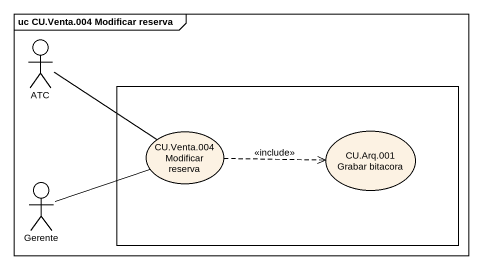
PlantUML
@startuml
mainframe uc CU.Venta.004 Modificar reserva
actor ATC
rectangle " " as rectangle1 {
  usecase "CU.Venta.004 Modificar reserva" as CU_Venta_004_Modificar
  usecase "CU.Arq.001 Grabar bitacora" as CU_Arq_001_Grabar_bitacora
}
actor Gerente
ATC -right- CU_Venta_004_Modificar
CU_Venta_004_Modificar .right.> CU_Arq_001_Grabar_bitacora : <<include>>
Gerente -right- CU_Venta_004_Modificar
@enduml
